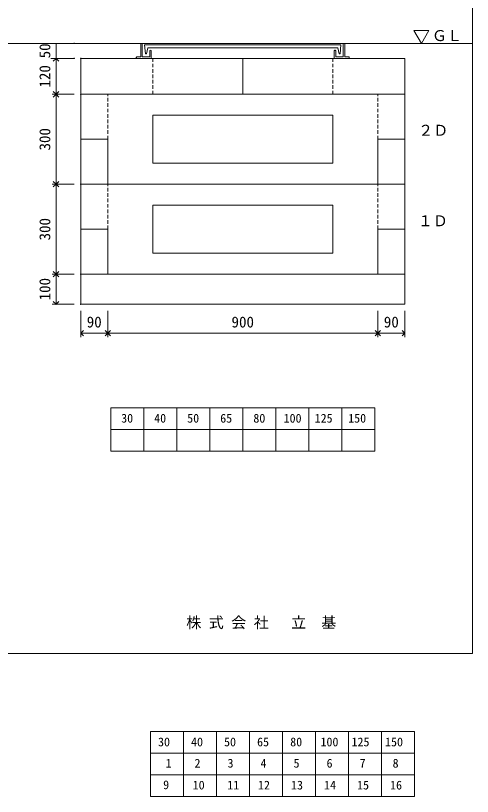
# Model space of a CAD drawing. Units: millimetres, scale not verified. Extents: x -4890 to 18490, y -2376 to 2376.
# Drawn here: x 3368 to 4890, y -2376 to 229 of the extents above; entities that cross this region are included whole.
import ezdxf
from ezdxf.enums import TextEntityAlignment as Align

# ---------------------------------------------------------------- set-up
doc = ezdxf.new("R2010")
doc.units = ezdxf.units.MM
doc.header["$LTSCALE"] = 10
doc.header["$PDMODE"] = 32
doc.header["$PDSIZE"] = 2
for name, pattern in [('DASHED1', [1.8, 1.2, -0.6]), ('USER2', [50.8, 31.75, -6.35, 6.35, -6.35]), ('USER5', [3.185, 0.01, -3.175])]:
    doc.linetypes.add(name, pattern=pattern)
for name, color, linetype, lineweight in [('0-1_Defpoints', 7, 'USER2', 5), ('0-2_waku', 7, 'Continuous', 18), ('0-3_gaikei', 7, 'Continuous', 18), ('0-4_kakure', 7, 'USER5', 18), ('0-5_sunpou', 7, 'Continuous', 5), ('0-8_uchigawa', 6, 'Continuous', 18), ('0-A_futa', 3, 'Continuous', 18), ('0-B_GL', 4, 'Continuous', 18), ('0-D_文字１', 7, 'Continuous', 18), ('1-4_文字２', 7, 'Continuous', 5)]:
    doc.layers.add(name, color=color, linetype=linetype, lineweight=lineweight)
doc.styles.add('ＭＳ ゴシック', font='')
doc.styles.get('ＭＳ ゴシック').set_extended_font_data('MS Gothic')

# ---------------------------------------------------------------- blocks, each defined once
blk = doc.blocks.new('_Open90')
at = {"layer": '0-5_sunpou'}
blk.add_line((0, 0), (-1, 0), dxfattribs=at)
blk.add_lwpolyline([(-0.5, 0.5), (0, 0), (-0.5, -0.5)], dxfattribs=at)
blk = doc.blocks.new('D76')
at = {"layer": '0-1_Defpoints'}
for p in [(5032.32, 2094.36), (4949.96, 1794.36), (5032.32, 1794.36)]:
    blk.add_point(p, dxfattribs=at)
at = {"layer": '0-5_sunpou'}
for p, q in [((5010.32, 2094.36), (4936.96, 2094.36)), ((4949.96, 2076.36), (4949.96, 1812.36)), ((5010.32, 1794.36), (4936.96, 1794.36))]:
    blk.add_line(p, q, dxfattribs=at)
at = {"layer": '0-5_sunpou', "xscale": 18, "yscale": 18}
for p, rotation in [((4949.96, 2094.36), 90), ((4949.96, 1794.36), 270)]:
    blk.add_blockref('_Open90', p, dxfattribs=dict(at, rotation=rotation))
at = {"layer": '0-5_sunpou', "style": 'ＭＳ ゴシック'}
blk.add_text('300', height=36.66, rotation=90, dxfattribs=at).set_placement((4941.96, 1906.86), align=Align.BOTTOM_LEFT)
blk = doc.blocks.new('D77')
at = {"layer": '0-1_Defpoints'}
for p in [(5032.32, 1794.36), (4949.96, 1494.36), (5032.32, 1494.36)]:
    blk.add_point(p, dxfattribs=at)
at = {"layer": '0-5_sunpou'}
for p, q in [((5010.32, 1794.36), (4936.96, 1794.36)), ((4949.96, 1776.36), (4949.96, 1512.36)), ((5010.32, 1494.36), (4936.96, 1494.36))]:
    blk.add_line(p, q, dxfattribs=at)
at = {"layer": '0-5_sunpou', "xscale": 18, "yscale": 18}
for p, rotation in [((4949.96, 1794.36), 90), ((4949.96, 1494.36), 270)]:
    blk.add_blockref('_Open90', p, dxfattribs=dict(at, rotation=rotation))
at = {"layer": '0-5_sunpou', "style": 'ＭＳ ゴシック'}
blk.add_text('300', height=36.66, rotation=90, dxfattribs=at).set_placement((4941.96, 1606.86), align=Align.BOTTOM_LEFT)
blk = doc.blocks.new('D78')
at = {"layer": '0-1_Defpoints'}
for p in [(5032.32, 2214.36), (4949.96, 2094.36), (5032.32, 2094.36)]:
    blk.add_point(p, dxfattribs=at)
at = {"layer": '0-5_sunpou'}
for p, q in [((5010.32, 2214.36), (4936.96, 2214.36)), ((4949.96, 2196.36), (4949.96, 2112.36)), ((5010.32, 2094.36), (4936.96, 2094.36))]:
    blk.add_line(p, q, dxfattribs=at)
at = {"layer": '0-5_sunpou', "xscale": 18, "yscale": 18}
for p, rotation in [((4949.96, 2214.36), 90), ((4949.96, 2094.36), 270)]:
    blk.add_blockref('_Open90', p, dxfattribs=dict(at, rotation=rotation))
at = {"layer": '0-5_sunpou', "style": 'ＭＳ ゴシック'}
blk.add_text('120', height=36.66, rotation=90, dxfattribs=at).set_placement((4941.96, 2116.86), align=Align.BOTTOM_LEFT)
blk = doc.blocks.new('D79')
at = {"layer": '0-1_Defpoints'}
for p in [(5032.32, 2214.36), (4949.96, 2094.36), (5032.32, 2094.36)]:
    blk.add_point(p, dxfattribs=at)
at = {"layer": '0-5_sunpou'}
for p, q in [((5010.32, 2214.36), (4936.96, 2214.36)), ((4949.96, 2196.36), (4949.96, 2112.36)), ((5010.32, 2094.36), (4936.96, 2094.36))]:
    blk.add_line(p, q, dxfattribs=at)
at = {"layer": '0-5_sunpou', "xscale": 18, "yscale": 18}
for p, rotation in [((4949.96, 2214.36), 90), ((4949.96, 2094.36), 270)]:
    blk.add_blockref('_Open90', p, dxfattribs=dict(at, rotation=rotation))
at = {"layer": '0-5_sunpou', "style": 'ＭＳ ゴシック'}
blk.add_text('120', height=36.66, rotation=90, dxfattribs=at).set_placement((4941.96, 2116.86), align=Align.BOTTOM_LEFT)
blk = doc.blocks.new('D84')
at = {"layer": '0-1_Defpoints'}
for p in [(5010.32, 2264.36), (4949.96, 2214.36), (5010.32, 2214.36)]:
    blk.add_point(p, dxfattribs=at)
at = {"layer": '0-5_sunpou'}
for p, q in [((4988.32, 2264.36), (4936.96, 2264.36)), ((4949.96, 2264.36), (4949.96, 2214.36)), ((4988.32, 2214.36), (4936.96, 2214.36))]:
    blk.add_line(p, q, dxfattribs=at)
at = {"layer": '0-5_sunpou', "style": 'ＭＳ ゴシック'}
blk.add_text('50', height=36.66, rotation=90, dxfattribs=at).set_placement((4941.96, 2214.36), align=Align.BOTTOM_LEFT)
blk = doc.blocks.new('D80')
at = {"layer": '0-1_Defpoints'}
for p in [(5032.32, 1494.36), (4949.96, 1394.36), (5032.32, 1394.36)]:
    blk.add_point(p, dxfattribs=at)
at = {"layer": '0-5_sunpou'}
for p, q in [((5010.32, 1494.36), (4936.96, 1494.36)), ((4949.96, 1476.36), (4949.96, 1412.36)), ((5010.32, 1394.36), (4936.96, 1394.36))]:
    blk.add_line(p, q, dxfattribs=at)
at = {"layer": '0-5_sunpou', "xscale": 18, "yscale": 18}
for p, rotation in [((4949.96, 1494.36), 90), ((4949.96, 1394.36), 270)]:
    blk.add_blockref('_Open90', p, dxfattribs=dict(at, rotation=rotation))
at = {"layer": '0-5_sunpou', "style": 'ＭＳ ゴシック'}
blk.add_text('100', height=36.66, rotation=90, dxfattribs=at).set_placement((4941.96, 1406.86), align=Align.BOTTOM_LEFT)

msp = doc.modelspace()

# ---------------------------------------------------------------- linework, layer by layer
at = {"layer": '0-2_waku'}
for p, q in [((4890, 2376.11), (4890, -1898.89)), ((4890, 2376.11), (4890, -1898.89)), ((3685, -1079.89), (3685, -1223.89)), ((3685, -1079.89), (3685, -1223.89)), ((3685, -1079.89), (3685, -1223.89)), ((3685, -1079.89), (3685, -1223.89)), ((3685, -1079.89), (4565, -1079.89)), ((3795, -1079.89), (3795, -1223.89)), ((3905, -1079.89), (3905, -1223.89)), ((3905, -1079.89), (3905, -1223.89)), ((4015, -1079.89), (4015, -1223.89)), ((4125, -1079.89), (4125, -1223.89)), ((4235, -1079.89), (4235, -1223.89)), ((4345, -1079.89), (4345, -1223.89)), ((4455, -1079.89), (4455, -1223.89)), ((4565, -1079.89), (4565, -1223.89)), ((3685, -1151.89), (4565, -1151.89)), ((3685, -1223.89), (4565, -1223.89)), ((-1230, -1898.89), (4890, -1898.89)), ((-1230, -1898.89), (4890, -1898.89))]:
    msp.add_line(p, q, dxfattribs=at)
at = {"layer": '0-3_gaikei'}
for p, q in [((3585, 86.11), (4665, 86.11)), ((4125, 86.11), (4125, -33.89)), ((4665, -33.89), (3585, -33.89)), ((4665, -33.89), (3585, -33.89)), ((4665, -33.89), (3585, -33.89)), ((4665, -33.89), (3585, -33.89)), ((4665, -33.89), (3585, -33.89)), ((4665, -33.89), (3585, -33.89)), ((4665, -33.89), (3585, -33.89)), ((4665, -33.89), (3585, -33.89)), ((3585, -33.89), (3585, -183.89)), ((3585, -33.89), (3585, -183.89)), ((3675, -33.89), (4575, -33.89)), ((4575, -33.89), (3675, -33.89)), ((4575, -33.89), (3675, -33.89)), ((4575, -33.89), (3675, -33.89)), ((4515, -33.89), (3735, -33.89)), ((4665, -33.89), (4665, -183.89)), ((4665, -33.89), (4665, -183.89)), ((4665, -33.89), (4665, -183.89)), ((3585, -183.89), (3585, -333.89)), ((3675, -183.89), (3585, -183.89)), ((3675, -183.89), (3585, -183.89)), ((3675, -183.89), (3585, -183.89)), ((3675, -183.89), (3675, -333.89)), ((3675, -183.89), (3675, -333.89)), ((3675, -183.89), (3675, -333.89)), ((4575, -183.89), (4575, -333.89)), ((4575, -183.89), (4575, -333.89)), ((4575, -183.89), (4575, -333.89)), ((4665, -183.89), (4575, -183.89)), ((4665, -183.89), (4575, -183.89)), ((4665, -183.89), (4575, -183.89)), ((4665, -183.89), (4665, -333.89)), ((4665, -333.89), (3585, -333.89)), ((4665, -333.89), (3585, -333.89)), ((4665, -333.89), (3585, -333.89)), ((3585, -333.89), (3585, -483.89)), ((3585, -333.89), (3585, -483.89)), ((3585, -333.89), (3585, -483.89)), ((4575, -333.89), (3675, -333.89)), ((4575, -333.89), (3675, -333.89)), ((4575, -333.89), (3675, -333.89)), ((4515, -333.89), (3735, -333.89)), ((4665, -333.89), (4665, -483.89)), ((4665, -333.89), (4665, -483.89)), ((4665, -333.89), (4665, -483.89)), ((3675, -483.89), (3585, -483.89)), ((3675, -483.89), (3585, -483.89)), ((3675, -483.89), (3675, -633.89)), ((3675, -483.89), (3675, -633.89)), ((3675, -483.89), (3675, -633.89)), ((4665, -483.89), (4575, -483.89)), ((4665, -483.89), (4575, -483.89)), ((4575, -483.89), (4575, -633.89)), ((4575, -483.89), (4575, -633.89)), ((4665, -483.89), (4665, -633.89)), ((4665, -633.89), (3585, -633.89)), ((4665, -633.89), (3585, -633.89)), ((4665, -633.89), (3585, -633.89)), ((4665, -633.89), (3585, -633.89)), ((4665, -633.89), (3585, -633.89)), ((3585, -733.89), (3585, -633.89)), ((4665, -633.89), (3585, -633.89)), ((4665, -633.89), (3585, -633.89)), ((4665, -633.89), (3585, -633.89)), ((4665, -633.89), (3585, -633.89)), ((4575, -633.89), (3675, -633.89)), ((4575, -633.89), (3675, -633.89)), ((4575, -633.89), (3675, -633.89)), ((4515, -633.89), (3735, -633.89)), ((4515, -633.89), (3735, -633.89)), ((4665, -733.89), (3585, -733.89)), ((4665, -733.89), (3585, -733.89))]:
    msp.add_line(p, q, dxfattribs=at)
for points in [[(3675, -33.89), (3585, -33.89), (3585, 86.11)], [(4575, -33.89), (4665, -33.89), (4665, 86.11)], [(4665, -33.89), (3585, -33.89), (3585, -183.89)], [(3675, -483.89), (3585, -483.89), (3585, -633.89)], [(4665, -483.89), (4575, -483.89), (4575, -633.89)], [(4665, -733.89), (4665, -633.89), (3585, -633.89)]]:
    msp.add_lwpolyline(points, dxfattribs=at)
at = {"layer": '0-4_kakure', "linetype": 'DASHED1', "lineweight": 5}
for p, q in [((3825, -33.89), (3825, 86.11)), ((4425, -33.89), (4425, 86.11)), ((3675, -183.89), (3675, -33.89)), ((4575, -183.89), (4575, -33.89)), ((3675, -483.89), (3675, -333.89)), ((4575, -483.89), (4575, -333.89))]:
    msp.add_line(p, q, dxfattribs=at)
at = {"layer": '0-5_sunpou'}
for p, q in [((3563, 136.11), (3485.14, 136.11)), ((3563, 86.11), (3485.14, 86.11)), ((3585, -755.89), (3585, -843.81)), ((3675, -755.89), (3675, -843.81)), ((3675, -755.89), (3675, -843.81)), ((4575, -755.89), (4575, -843.81)), ((4575, -755.89), (4575, -843.81)), ((4665, -755.89), (4665, -843.81)), ((3603, -830.81), (3657, -830.81)), ((3693, -830.81), (4557, -830.81)), ((4593, -830.81), (4647, -830.81))]:
    msp.add_line(p, q, dxfattribs=at)
at = {"layer": '0-8_uchigawa'}
for p, q in [((3825, -103.89), (3825, -263.89)), ((4425, -103.89), (3825, -103.89)), ((4425, -103.89), (4425, -263.89)), ((4425, -263.89), (3825, -263.89)), ((4425, -403.89), (3825, -403.89)), ((3825, -403.89), (3825, -563.89)), ((4425, -403.89), (4425, -563.89)), ((4425, -563.89), (3825, -563.89))]:
    msp.add_line(p, q, dxfattribs=at)
at = {"layer": '0-A_futa'}
for p, q in [((3785, 134.11), (3785, 91.11)), ((3787, 136.11), (3790, 136.11)), ((3790, 136.11), (3790, 91.11)), ((3797.81, 131.61), (4452.14, 131.61)), ((3797.81, 131.61), (3800.3, 101.61)), ((4452.14, 131.61), (4449.89, 101.61)), ((4460, 136.11), (4460, 91.11)), ((4460, 136.11), (4463, 136.11)), ((4465, 134.11), (4465, 91.11)), ((3808.33, 120.61), (3804.01, 101.61)), ((3808.33, 120.61), (4441.67, 120.61)), ((3815, 111.11), (3815, 91.11)), ((3817, 113.11), (3818, 113.11)), ((3820, 111.11), (3820, 86.11)), ((4430, 111.11), (4430, 86.11)), ((4433, 113.11), (4432, 113.11)), ((4435, 111.11), (4435, 91.11)), ((4441.67, 120.61), (4445.99, 101.61)), ((3770, 89.11), (3770, 88.11)), ((3772, 91.11), (3785, 91.11)), ((3820, 86.11), (3772, 86.11)), ((3790, 91.11), (3815, 91.11)), ((3800.3, 101.61), (3804.01, 101.61)), ((4430, 86.11), (4478, 86.11)), ((4460, 91.11), (4435, 91.11)), ((4449.89, 101.61), (4445.99, 101.61)), ((4478, 91.11), (4465, 91.11)), ((4480, 89.11), (4480, 88.11))]:
    msp.add_line(p, q, dxfattribs=at)
for centre, start, end in [((3787, 134.11), 90, 180), ((4463, 134.11), 0, 90), ((3817, 111.11), 90, 180), ((3818, 111.11), 0, 90), ((4432, 111.11), 90, 180), ((4433, 111.11), 0, 90), ((3772, 89.11), 90, 180), ((3772, 88.11), 180, 270), ((4478, 89.11), 0, 90), ((4478, 88.11), 270, 0)]:
    msp.add_arc(centre, 2, start, end, dxfattribs=at)
at = {"layer": '0-B_GL'}
msp.add_line((-1230, 136.11), (4890, 136.11), dxfattribs=at)
msp.add_line((-1230, 136.11), (4890, 136.11), dxfattribs=at)
at = {"layer": '0-D_文字１'}
for p, q in [((4720.06, 136.11), (4694.86, 179.05)), ((4694.86, 179.05), (4745.26, 179.05)), ((4720.06, 136.11), (4745.26, 179.05))]:
    msp.add_line(p, q, dxfattribs=at)
at = {"layer": '1-4_文字２'}
for p, q in [((3817.43, -2160), (3817.43, -2304)), ((3817.43, -2160), (3817.43, -2304)), ((3817.43, -2160), (3817.43, -2304)), ((3817.43, -2160), (3817.43, -2304)), ((3817.43, -2160), (4697.43, -2160)), ((3817.43, -2160), (3817.43, -2304)), ((3817.43, -2160), (3817.43, -2304)), ((3817.43, -2160), (3817.43, -2304)), ((3817.43, -2160), (3817.43, -2304)), ((3817.43, -2160), (4697.43, -2160)), ((3927.43, -2160), (3927.43, -2304)), ((3927.43, -2160), (3927.43, -2304)), ((4037.43, -2160), (4037.43, -2304)), ((4037.43, -2160), (4037.43, -2304)), ((4037.43, -2160), (4037.43, -2304)), ((4037.43, -2160), (4037.43, -2304)), ((4147.43, -2160), (4147.43, -2304)), ((4147.43, -2160), (4147.43, -2304)), ((4257.43, -2160), (4257.43, -2304)), ((4257.43, -2160), (4257.43, -2304)), ((4367.43, -2160), (4367.43, -2304)), ((4367.43, -2160), (4367.43, -2304)), ((4477.43, -2160), (4477.43, -2304)), ((4477.43, -2160), (4477.43, -2304)), ((4587.43, -2160), (4587.43, -2304)), ((4587.43, -2160), (4587.43, -2304)), ((4697.43, -2160), (4697.43, -2304)), ((4697.43, -2160), (4697.43, -2304)), ((3817.43, -2232), (4697.43, -2232)), ((3817.43, -2232), (4697.43, -2232)), ((3817.43, -2304), (4697.43, -2304)), ((3817.43, -2304), (4697.43, -2304)), ((3817.43, -2304), (3817.43, -2376)), ((3817.43, -2304), (3817.43, -2376)), ((3817.43, -2304), (3817.43, -2376)), ((3817.43, -2304), (3817.43, -2376)), ((3817.43, -2304), (4697.43, -2304)), ((3817.43, -2304), (3817.43, -2376)), ((3817.43, -2304), (3817.43, -2376)), ((3817.43, -2304), (3817.43, -2376)), ((3817.43, -2304), (3817.43, -2376)), ((3817.43, -2304), (4697.43, -2304)), ((3927.43, -2304), (3927.43, -2376)), ((3927.43, -2304), (3927.43, -2376)), ((4037.43, -2304), (4037.43, -2376)), ((4037.43, -2304), (4037.43, -2376)), ((4037.43, -2304), (4037.43, -2376)), ((4037.43, -2304), (4037.43, -2376)), ((4147.43, -2304), (4147.43, -2376)), ((4147.43, -2304), (4147.43, -2376)), ((4257.43, -2304), (4257.43, -2376)), ((4257.43, -2304), (4257.43, -2376)), ((4367.43, -2304), (4367.43, -2376)), ((4367.43, -2304), (4367.43, -2376)), ((4477.43, -2304), (4477.43, -2376)), ((4477.43, -2304), (4477.43, -2376)), ((4587.43, -2304), (4587.43, -2376)), ((4587.43, -2304), (4587.43, -2376)), ((4697.43, -2304), (4697.43, -2376)), ((4697.43, -2304), (4697.43, -2376)), ((3817.43, -2376), (4697.43, -2376)), ((3817.43, -2376), (4697.43, -2376))]:
    msp.add_line(p, q, dxfattribs=at)

# ---------------------------------------------------------------- block references
at = {"layer": '0-5_sunpou'}
for name in ['D84', 'D78', 'D79', 'D76', 'D77', 'D80']:
    msp.add_blockref(name, (-1447.32, -2128.25), dxfattribs=at)
at = {"layer": '0-5_sunpou', "xscale": 18, "yscale": 18, "rotation": 180}
for p in [(3585, -830.81), (3675, -830.81), (4575, -830.81)]:
    msp.add_blockref('_Open90', p, dxfattribs=at)
at = {"layer": '0-5_sunpou', "xscale": 18, "yscale": 18}
for p in [(3675, -830.81), (4575, -830.81), (4665, -830.81)]:
    msp.add_blockref('_Open90', p, dxfattribs=at)

# ---------------------------------------------------------------- texts
at = {"layer": '0-5_sunpou', "style": 'ＭＳ ゴシック'}
for s, p in [('90', (3605, -822.81)), ('900', (4087.5, -822.81)), ('90', (4595, -822.81))]:
    msp.add_text(s, height=36.66, dxfattribs=at).set_placement(p, align=Align.BOTTOM_LEFT)
at = {"layer": '0-D_文字１', "style": 'ＭＳ ゴシック'}
for s, height, p in [('ＧＬ', 36.66, (4755.42, 132.76)), ('２Ｄ', 36.66, (4709.63, -183.33)), ('１Ｄ', 36.66, (4708.31, -485.2)), ('30', 29.33, (3719.74, -1137.98)), ('40', 29.33, (3829.74, -1137.98)), ('50', 29.33, (3939.74, -1137.98)), ('65', 29.33, (4049.74, -1137.98)), ('80', 29.33, (4160.15, -1137.98)), ('100', 29.33, (4261.02, -1137.98)), ('125', 29.33, (4364.41, -1137.98)), ('150', 29.33, (4476.17, -1137.98)), ('株 式 会 社 \u3000立\u3000基', 36.66, (3936.53, -1825.25))]:
    msp.add_text(s, height=height, dxfattribs=at).set_placement(p, align=Align.BOTTOM_LEFT)
at = {"layer": '1-4_文字２', "style": 'ＭＳ ゴシック'}
for s, p in [('30', (3842.58, -2217.82)), ('30', (3842.58, -2217.82)), ('40', (3952.58, -2217.82)), ('40', (3952.58, -2217.82)), ('50', (4062.58, -2217.82)), ('50', (4062.58, -2217.82)), ('65', (4172.58, -2217.82)), ('65', (4172.58, -2217.82)), ('80', (4282.99, -2217.82)), ('80', (4282.99, -2217.82)), ('100', (4383.86, -2217.82)), ('100', (4383.86, -2217.82)), ('125', (4487.25, -2217.82)), ('125', (4487.25, -2217.82)), ('150', (4599.01, -2217.82)), ('150', (4599.01, -2217.82)), ('1', (3867.73, -2288.86)), ('2', (3964.16, -2288.86)), ('3', (4074.16, -2288.86)), ('4', (4184.16, -2288.86)), ('5', (4294.16, -2288.86)), ('6', (4404.16, -2288.86)), ('7', (4514.16, -2288.86)), ('8', (4624.16, -2288.86)), ('9', (3859.66, -2360.86)), ('10', (3958.07, -2361.82)), ('11', (4073.57, -2361.82)), ('12', (4175.78, -2361.82)), ('13', (4285.78, -2361.82)), ('14', (4395.78, -2361.82)), ('15', (4505.78, -2361.82)), ('16', (4615.78, -2361.82))]:
    msp.add_text(s, height=29.33, dxfattribs=at).set_placement(p, align=Align.BOTTOM_LEFT)

doc.saveas('drawing.dxf')
